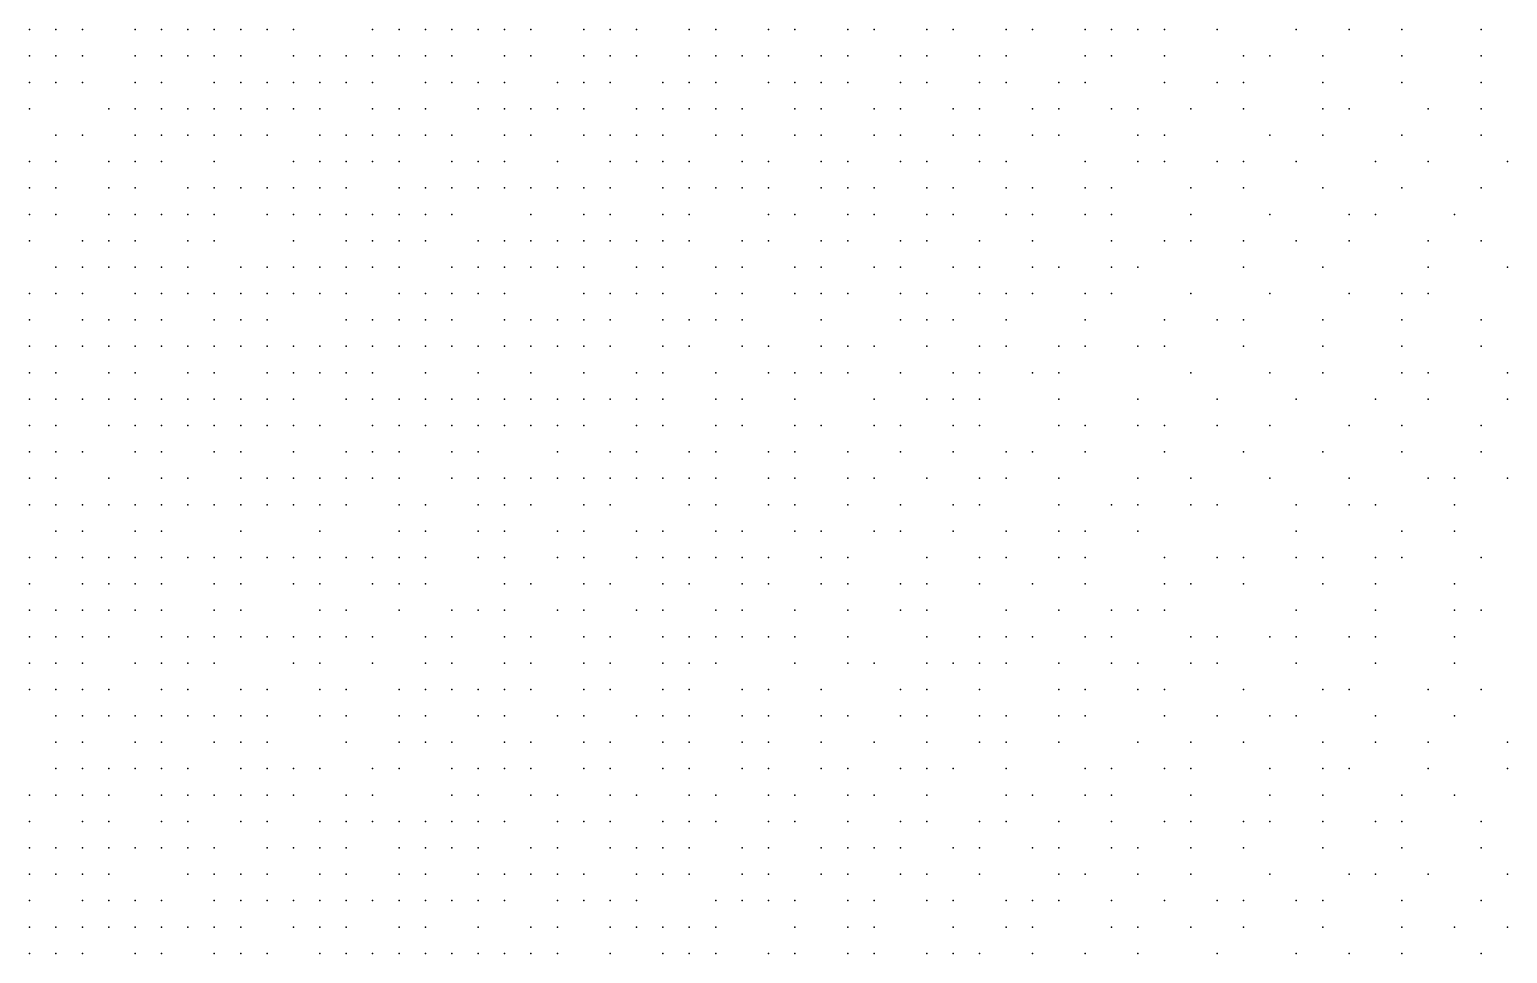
# Model space of a CAD drawing. Extents: x 429 to 793, y 817 to 1241.
# Drawn here: x 695.09 to 735.97, y 975.75 to 1001.3 of the extents above; entities that cross this region are included whole.
import ezdxf

# ---------------------------------------------------------------- set-up
doc = ezdxf.new("R2010")
doc.units = 0

msp = doc.modelspace()

# ---------------------------------------------------------------- linework, layer by layer
for p in [(695.09, 1001.3, 207.315), (695.82, 1001.3, 207.04), (696.55, 1001.3, 206.757), (698.01, 1001.3, 206.46), (698.74, 1001.3, 205.99), (699.47, 1001.3, 205.74), (700.2, 1001.3, 205.568), (700.93, 1001.3, 205.27), (701.66, 1001.3, 204.958), (702.39, 1001.3, 204.615), (704.58, 1001.3, 203.703), (705.31, 1001.3, 203.422), (706.04, 1001.3, 202.936), (706.77, 1001.3, 202.593), (707.5, 1001.3, 202.231), (708.23, 1001.3, 201.885), (708.96, 1001.3, 201.497), (710.42, 1001.3, 200.84), (711.15, 1001.3, 200.57), (711.88, 1001.3, 200.039), (713.34, 1001.3, 199.227), (714.07, 1001.3, 198.835), (715.53, 1001.3, 198.05), (716.26, 1001.3, 197.635), (717.72, 1001.3, 196.805), (718.45, 1001.3, 196.39), (719.91, 1001.3, 195.497), (720.64, 1001.3, 194.587), (722.1, 1001.3, 193.63), (722.83, 1001.3, 193.218), (724.29, 1001.3, 192.318), (725.02, 1001.3, 191.83), (725.75, 1001.3, 191.305), (726.48, 1001.3, 190.84), (727.94, 1001.3, 189.378), (730.13, 1001.3, 187.805), (731.59, 1001.3, 186.28), (733.05, 1001.3, 185.24), (735.24, 1001.3, 182.921), (695.09, 1000.57, 207.283), (695.82, 1000.57, 206.995), (696.55, 1000.57, 206.727), (698.01, 1000.57, 206.21), (698.74, 1000.57, 205.96), (699.47, 1000.57, 205.835), (700.2, 1000.57, 205.538), (700.93, 1000.57, 205.24), (702.39, 1000.57, 204.6), (703.12, 1000.57, 204.272), (703.85, 1000.57, 203.957), (704.58, 1000.57, 203.676), (705.31, 1000.57, 203.278), (706.04, 1000.57, 202.902), (706.77, 1000.57, 202.56), (708.23, 1000.57, 201.835), (708.96, 1000.57, 201.473), (710.42, 1000.57, 200.738), (711.15, 1000.57, 200.365), (711.88, 1000.57, 199.992), (713.34, 1000.57, 199.282), (714.07, 1000.57, 198.944), (714.8, 1000.57, 198.381), (715.53, 1000.57, 197.983), (716.99, 1000.57, 197.105), (717.72, 1000.57, 196.709), (719.18, 1000.57, 195.867), (719.91, 1000.57, 195.42), (721.37, 1000.57, 194.038), (722.1, 1000.57, 193.583), (724.29, 1000.57, 192.205), (725.02, 1000.57, 191.65), (726.48, 1000.57, 190.72), (728.67, 1000.57, 188.81), (729.4, 1000.57, 188.185), (730.86, 1000.57, 187.098), (733.05, 1000.57, 185.075), (735.24, 1000.57, 182.747), (695.09, 999.84, 207.242), (695.82, 999.84, 206.975), (696.55, 999.84, 206.697), (698.01, 999.84, 206.43), (698.74, 999.84, 206.102), (700.2, 999.84, 205.508), (700.93, 999.84, 205.21), (701.66, 999.84, 204.89), (702.39, 999.84, 204.57), (703.12, 999.84, 204.25), (703.85, 999.84, 203.93), (704.58, 999.84, 203.587), (706.04, 999.84, 202.892), (706.77, 999.84, 202.517), (707.5, 999.84, 202.253), (708.23, 999.84, 201.945), (709.69, 999.84, 201.063), (710.42, 999.84, 200.693), (711.15, 999.84, 200.275), (712.61, 999.84, 199.56), (713.34, 999.84, 199.222), (714.07, 999.84, 198.884), (715.53, 999.84, 197.917), (716.26, 999.84, 197.494), (716.99, 999.84, 197.072), (717.72, 999.84, 196.632), (719.18, 999.84, 195.79), (719.91, 999.84, 195.28), (721.37, 999.84, 193.945), (722.1, 999.84, 193.49), (723.56, 999.84, 192.58), (724.29, 999.84, 192.115), (726.48, 999.84, 190.58), (727.94, 999.84, 189.182), (728.67, 999.84, 188.657), (730.86, 999.84, 186.935), (733.05, 999.84, 184.905), (735.24, 999.84, 182.62), (695.09, 999.11, 207.236), (697.28, 999.11, 206.667), (698.01, 999.11, 206.4), (698.74, 999.11, 206.075), (699.47, 999.11, 205.787), (700.2, 999.11, 205.498), (700.93, 999.11, 205.173), (701.66, 999.11, 204.939), (702.39, 999.11, 204.398), (703.12, 999.11, 204.212), (704.58, 999.11, 203.545), (705.31, 999.11, 203.18), (706.04, 999.11, 202.848), (707.5, 999.11, 202.209), (708.23, 999.11, 201.902), (708.96, 999.11, 201.382), (709.69, 999.11, 201.017), (710.42, 999.11, 200.634), (711.88, 999.11, 199.857), (712.61, 999.11, 199.5), (713.34, 999.11, 199.162), (714.07, 999.11, 198.645), (714.8, 999.11, 198.248), (716.26, 999.11, 197.428), (716.99, 999.11, 197.005), (718.45, 999.11, 196.16), (719.18, 999.11, 195.72), (720.64, 999.11, 194.811), (721.37, 999.11, 194.283), (722.83, 999.11, 192.947), (723.56, 999.11, 192.453), (725.02, 999.11, 191.44), (725.75, 999.11, 191.01), (727.21, 999.11, 189.928), (728.67, 999.11, 188.503), (730.86, 999.11, 186.82), (731.59, 999.11, 185.785), (733.78, 999.11, 184.033), (735.24, 999.11, 182.488), (695.82, 998.38, 207.002), (696.55, 998.38, 206.768), (698.01, 998.38, 206.357), (698.74, 998.38, 206.064), (699.47, 998.38, 205.75), (700.2, 998.38, 205.462), (700.93, 998.38, 205.137), (701.66, 998.38, 204.903), (703.12, 998.38, 204.173), (703.85, 998.38, 203.85), (704.58, 998.38, 203.505), (705.31, 998.38, 203.16), (706.04, 998.38, 202.805), (706.77, 998.38, 202.473), (708.23, 998.38, 201.7), (708.96, 998.38, 201.335), (710.42, 998.38, 200.636), (711.15, 998.38, 200.205), (711.88, 998.38, 199.823), (712.61, 998.38, 199.44), (714.07, 998.38, 198.603), (714.8, 998.38, 198.227), (716.26, 998.38, 197.479), (716.99, 998.38, 197.107), (718.45, 998.38, 196.06), (719.18, 998.38, 195.608), (720.64, 998.38, 194.694), (721.37, 998.38, 194.167), (722.83, 998.38, 192.789), (723.56, 998.38, 192.327), (725.75, 998.38, 190.87), (726.48, 998.38, 190.3), (729.4, 998.38, 187.799), (730.86, 998.38, 186.697), (733.05, 998.38, 184.514), (735.24, 998.38, 182.263), (695.09, 997.65, 207.136), (695.82, 997.65, 206.952), (697.28, 997.65, 206.576), (698.01, 997.65, 206.313), (698.74, 997.65, 206.021), (700.2, 997.65, 205.425), (702.39, 997.65, 204.571), (703.12, 997.65, 204.133), (703.85, 997.65, 203.81), (704.58, 997.65, 203.509), (705.31, 997.65, 203.12), (706.77, 997.65, 202.43), (707.5, 997.65, 202.012), (708.23, 997.65, 201.665), (709.69, 997.65, 200.9), (711.15, 997.65, 200.302), (711.88, 997.65, 199.968), (712.61, 997.65, 199.363), (713.34, 997.65, 198.961), (714.8, 997.65, 198.143), (715.53, 997.65, 197.683), (716.99, 997.65, 197.024), (717.72, 997.65, 196.395), (719.18, 997.65, 195.508), (719.91, 997.65, 195.055), (721.37, 997.65, 194.05), (722.1, 997.65, 193.125), (724.29, 997.65, 191.725), (725.75, 997.65, 190.67), (726.48, 997.65, 190.153), (727.94, 997.65, 188.633), (728.67, 997.65, 188.187), (730.13, 997.65, 187.085), (732.32, 997.65, 184.912), (733.78, 997.65, 183.68), (735.97, 997.65, 181.55), (695.09, 996.92, 207.058), (695.82, 996.92, 206.885), (697.28, 996.92, 206.533), (698.01, 996.92, 206.27), (699.47, 996.92, 205.685), (700.2, 996.92, 205.393), (700.93, 996.92, 205.037), (701.66, 996.92, 204.804), (702.39, 996.92, 204.275), (703.12, 996.92, 204.043), (703.85, 996.92, 203.747), (705.31, 996.92, 203.207), (706.04, 996.92, 202.906), (706.77, 996.92, 202.367), (707.5, 996.92, 201.997), (708.23, 996.92, 201.595), (708.96, 996.92, 201.247), (709.69, 996.92, 200.83), (710.42, 996.92, 200.566), (711.15, 996.92, 200.232), (712.61, 996.92, 199.287), (713.34, 996.92, 198.884), (714.07, 996.92, 198.482), (714.8, 996.92, 198.06), (715.53, 996.92, 197.6), (716.99, 996.92, 196.73), (717.72, 996.92, 196.295), (718.45, 996.92, 195.86), (719.91, 996.92, 194.955), (720.64, 996.92, 194.383), (722.1, 996.92, 193.055), (722.83, 996.92, 192.487), (724.29, 996.92, 191.55), (725.02, 996.92, 191.04), (727.21, 996.92, 189.507), (728.67, 996.92, 188.023), (730.86, 996.92, 186.322), (733.05, 996.92, 184.212), (735.24, 996.92, 181.832), (695.09, 996.19, 207.066), (695.82, 996.19, 206.812), (697.28, 996.19, 206.377), (698.01, 996.19, 206.197), (698.74, 996.19, 205.933), (699.47, 996.19, 205.48), (700.2, 996.19, 205.322), (701.66, 996.19, 204.651), (702.39, 996.19, 204.508), (703.12, 996.19, 203.979), (703.85, 996.19, 203.683), (704.58, 996.19, 203.382), (705.31, 996.19, 203.144), (706.04, 996.19, 202.648), (706.77, 996.19, 202.303), (708.96, 996.19, 201.177), (710.42, 996.19, 200.496), (711.15, 996.19, 199.985), (712.61, 996.19, 199.21), (713.34, 996.19, 198.852), (715.53, 996.19, 197.49), (716.26, 996.19, 197.078), (717.72, 996.19, 196.149), (718.45, 996.19, 195.743), (719.91, 996.19, 194.634), (720.64, 996.19, 194.257), (722.1, 996.19, 193.324), (722.83, 996.19, 192.347), (724.29, 996.19, 191.41), (725.02, 996.19, 190.967), (727.21, 996.19, 189.36), (729.4, 996.19, 187.348), (731.59, 996.19, 185.048), (732.32, 996.19, 184.47), (734.51, 996.19, 182.315), (695.09, 995.46, 206.911), (696.55, 995.46, 206.648), (697.28, 995.46, 206.304), (698.01, 995.46, 206.123), (699.47, 995.46, 205.543), (700.2, 995.46, 205.258), (702.39, 995.46, 204.265), (703.85, 995.46, 203.62), (704.58, 995.46, 203.275), (705.31, 995.46, 203.053), (706.04, 995.46, 202.585), (707.5, 995.46, 201.913), (708.23, 995.46, 201.587), (708.96, 995.46, 201.053), (709.69, 995.46, 200.68), (710.42, 995.46, 200.305), (711.15, 995.46, 199.94), (711.88, 995.46, 199.485), (712.61, 995.46, 199.12), (713.34, 995.46, 198.762), (714.8, 995.46, 198.136), (715.53, 995.46, 197.38), (716.99, 995.46, 196.555), (717.72, 995.46, 196.033), (719.18, 995.46, 195.218), (719.91, 995.46, 194.717), (721.37, 995.46, 193.67), (722.83, 995.46, 192.252), (725.02, 995.46, 190.82), (726.48, 995.46, 189.693), (727.21, 995.46, 189.152), (728.67, 995.46, 187.683), (730.13, 995.46, 186.56), (731.59, 995.46, 184.865), (733.78, 995.46, 183.12), (735.24, 995.46, 181.492), (695.82, 994.73, 206.838), (696.55, 994.73, 206.575), (697.28, 994.73, 206.312), (698.01, 994.73, 206.05), (698.74, 994.73, 205.765), (699.47, 994.73, 205.48), (700.93, 994.73, 204.91), (701.66, 994.73, 204.619), (702.39, 994.73, 204.327), (703.12, 994.73, 203.861), (703.85, 994.73, 203.543), (704.58, 994.73, 203.298), (705.31, 994.73, 202.976), (706.77, 994.73, 202.409), (707.5, 994.73, 201.837), (708.23, 994.73, 201.51), (708.96, 994.73, 201.26), (709.69, 994.73, 200.6), (710.42, 994.73, 200.205), (711.88, 994.73, 199.395), (712.61, 994.73, 199.03), (714.07, 994.73, 198.404), (714.8, 994.73, 197.798), (716.26, 994.73, 196.83), (716.99, 994.73, 196.39), (718.45, 994.73, 195.51), (719.18, 994.73, 195.056), (720.64, 994.73, 194.13), (721.37, 994.73, 193.527), (722.83, 994.73, 192.364), (723.56, 994.73, 191.63), (725.02, 994.73, 190.57), (725.75, 994.73, 190.132), (728.67, 994.73, 187.507), (730.86, 994.73, 185.777), (733.78, 994.73, 182.917), (735.97, 994.73, 180.747), (695.09, 994, 207.013), (695.82, 994, 206.611), (696.55, 994, 206.366), (698.01, 994, 205.97), (698.74, 994, 205.772), (699.47, 994, 205.494), (700.2, 994, 205.021), (700.93, 994, 204.827), (701.66, 994, 204.535), (702.39, 994, 204.244), (703.12, 994, 204.036), (703.85, 994, 203.467), (705.31, 994, 202.777), (706.04, 994, 202.654), (706.77, 994, 202.332), (707.5, 994, 201.76), (708.23, 994, 201.345), (710.42, 994, 200.125), (711.15, 994, 199.73), (711.88, 994, 199.335), (712.61, 994, 198.94), (714.07, 994, 198.247), (714.8, 994, 197.688), (716.26, 994, 196.867), (716.99, 994, 196.465), (717.72, 994, 195.821), (719.18, 994, 194.908), (719.91, 994, 194.148), (721.37, 994, 193.383), (722.1, 994, 192.656), (722.83, 994, 191.957), (724.29, 994, 190.987), (725.02, 994, 190.495), (727.21, 994, 188.853), (729.4, 994, 186.812), (731.59, 994, 184.572), (733.05, 994, 183.401), (733.78, 994, 182.713), (695.09, 993.27, 206.927), (696.55, 993.27, 206.405), (697.28, 993.27, 206.147), (698.01, 993.27, 205.89), (698.74, 993.27, 205.603), (700.2, 993.27, 204.938), (700.93, 993.27, 204.743), (701.66, 993.27, 204.452), (703.85, 993.27, 203.39), (704.58, 993.27, 203.045), (705.31, 993.27, 202.7), (706.04, 993.27, 202.355), (706.77, 993.27, 202.01), (708.23, 993.27, 201.393), (708.96, 993.27, 200.893), (709.69, 993.27, 200.777), (710.42, 993.27, 200.163), (711.15, 993.27, 199.805), (712.61, 993.27, 198.83), (713.34, 993.27, 198.4), (714.07, 993.27, 198.12), (714.8, 993.27, 197.837), (716.99, 993.27, 196.338), (719.18, 993.27, 194.772), (719.91, 993.27, 194.307), (720.64, 993.27, 193.694), (722.1, 993.27, 192.763), (724.29, 993.27, 190.837), (726.48, 993.27, 189.187), (727.94, 993.27, 187.613), (728.67, 993.27, 187.15), (730.86, 993.27, 185.401), (733.05, 993.27, 183.197), (735.24, 993.27, 180.883), (695.09, 992.54, 206.682), (695.82, 992.54, 206.583), (696.55, 992.54, 206.325), (697.28, 992.54, 206.068), (698.01, 992.54, 205.81), (698.74, 992.54, 205.522), (699.47, 992.54, 205.235), (700.2, 992.54, 204.947), (700.93, 992.54, 204.66), (701.66, 992.54, 204.348), (702.39, 992.54, 204.133), (703.12, 992.54, 203.821), (703.85, 992.54, 203.605), (704.58, 992.54, 203.075), (705.31, 992.54, 202.761), (706.04, 992.54, 202.446), (706.77, 992.54, 201.91), (707.5, 992.54, 201.535), (708.23, 992.54, 201.29), (708.96, 992.54, 201.033), (709.69, 992.54, 200.673), (710.42, 992.54, 200.059), (711.15, 992.54, 199.702), (712.61, 992.54, 198.72), (713.34, 992.54, 198.29), (714.8, 992.54, 197.71), (715.53, 992.54, 197.017), (716.99, 992.54, 195.995), (717.72, 992.54, 195.548), (718.45, 992.54, 195.1), (719.91, 992.54, 194.17), (721.37, 992.54, 192.76), (722.1, 992.54, 192.602), (723.56, 992.54, 191.483), (724.29, 992.54, 190.633), (725.75, 992.54, 189.513), (726.48, 992.54, 189.013), (728.67, 992.54, 186.97), (730.86, 992.54, 185.207), (733.05, 992.54, 183.052), (735.24, 992.54, 180.616), (695.09, 991.81, 206.84), (695.82, 991.81, 206.408), (697.28, 991.81, 205.976), (698.01, 991.81, 205.71), (699.47, 991.81, 205.27), (700.2, 991.81, 205), (701.66, 991.81, 204.245), (702.39, 991.81, 204.036), (703.12, 991.81, 203.724), (703.85, 991.81, 203.509), (704.58, 991.81, 202.979), (706.04, 991.81, 202.158), (707.5, 991.81, 201.81), (708.96, 991.81, 200.93), (710.42, 991.81, 199.956), (711.88, 991.81, 199.01), (712.61, 991.81, 198.61), (714.07, 991.81, 197.75), (715.53, 991.81, 196.89), (716.26, 991.81, 196.442), (716.99, 991.81, 196.144), (717.72, 991.81, 195.696), (719.18, 991.81, 194.518), (720.64, 991.81, 193.554), (721.37, 991.81, 193.087), (722.83, 991.81, 191.963), (723.56, 991.81, 191.32), (727.21, 991.81, 188.327), (729.4, 991.81, 186.262), (730.86, 991.81, 184.953), (733.05, 991.81, 182.849), (733.78, 991.81, 182.103), (735.97, 991.81, 179.913), (695.09, 991.08, 206.727), (695.82, 991.08, 206.479), (696.55, 991.08, 206.118), (697.28, 991.08, 205.876), (698.01, 991.08, 205.61), (698.74, 991.08, 205.44), (699.47, 991.08, 205.17), (700.2, 991.08, 204.747), (700.93, 991.08, 204.46), (701.66, 991.08, 204.145), (702.39, 991.08, 203.83), (703.85, 991.08, 203.412), (704.58, 991.08, 202.882), (705.31, 991.08, 202.753), (706.04, 991.08, 202.405), (706.77, 991.08, 202.057), (707.5, 991.08, 201.71), (708.23, 991.08, 201.335), (708.96, 991.08, 200.96), (709.69, 991.08, 200.585), (710.42, 991.08, 200.21), (711.15, 991.08, 199.544), (711.88, 991.08, 199.146), (712.61, 991.08, 198.878), (714.07, 991.08, 197.818), (714.8, 991.08, 197.422), (716.26, 991.08, 196.295), (718.45, 991.08, 194.8), (719.91, 991.08, 194.086), (720.64, 991.08, 193.401), (721.37, 991.08, 192.933), (723.56, 991.08, 190.84), (725.75, 991.08, 189.34), (727.94, 991.08, 187.16), (730.13, 991.08, 185.43), (732.32, 991.08, 183.188), (733.78, 991.08, 181.9), (735.97, 991.08, 179.7), (695.09, 990.35, 206.613), (695.82, 990.35, 206.366), (697.28, 990.35, 205.776), (698.01, 990.35, 205.51), (698.74, 990.35, 205.34), (699.47, 990.35, 205.027), (700.2, 990.35, 204.648), (700.93, 990.35, 204.545), (701.66, 990.35, 204.063), (702.39, 990.35, 203.73), (703.12, 990.35, 203.415), (704.58, 990.35, 203.1), (705.31, 990.35, 202.521), (706.04, 990.35, 202.175), (706.77, 990.35, 201.943), (707.5, 990.35, 201.597), (708.23, 990.35, 201.019), (708.96, 990.35, 200.674), (709.69, 990.35, 200.471), (710.42, 990.35, 200.093), (711.88, 990.35, 199.016), (712.61, 990.35, 198.748), (714.07, 990.35, 197.688), (714.8, 990.35, 197.048), (716.26, 990.35, 196.155), (716.99, 990.35, 195.56), (718.45, 990.35, 194.65), (719.18, 990.35, 194.182), (720.64, 990.35, 193.247), (721.37, 990.35, 192.78), (723.56, 990.35, 190.657), (724.29, 990.35, 190.152), (725.75, 990.35, 188.974), (726.48, 990.35, 188.46), (727.94, 990.35, 186.91), (729.4, 990.35, 185.86), (731.59, 990.35, 183.527), (733.05, 990.35, 182.442), (735.24, 990.35, 180.09), (695.09, 989.62, 206.5), (695.82, 989.62, 206.253), (696.55, 989.62, 206.005), (698.01, 989.62, 205.393), (698.74, 989.62, 205.212), (700.2, 989.62, 204.729), (700.93, 989.62, 204.247), (702.39, 989.62, 203.765), (703.85, 989.62, 203.303), (704.58, 989.62, 202.99), (705.31, 989.62, 202.64), (706.77, 989.62, 201.829), (707.5, 989.62, 201.483), (709.69, 989.62, 200.354), (711.15, 989.62, 199.567), (711.88, 989.62, 199.157), (713.34, 989.62, 198.22), (714.07, 989.62, 197.488), (715.53, 989.62, 196.756), (716.26, 989.62, 196.042), (717.72, 989.62, 194.943), (719.18, 989.62, 194.17), (720.64, 989.62, 192.907), (722.1, 989.62, 192.074), (722.83, 989.62, 191.545), (724.29, 989.62, 189.968), (726.48, 989.62, 188.27), (728.67, 989.62, 186.19), (730.86, 989.62, 184.448), (733.05, 989.62, 182.176), (735.24, 989.62, 179.815), (695.09, 988.89, 206.377), (695.82, 988.89, 206.129), (697.28, 988.89, 205.636), (698.74, 988.89, 204.992), (699.47, 988.89, 204.707), (700.93, 988.89, 204.431), (701.66, 988.89, 203.836), (702.39, 988.89, 203.652), (703.12, 988.89, 203.505), (703.85, 988.89, 203.193), (704.58, 988.89, 202.88), (705.31, 988.89, 202.53), (706.77, 988.89, 201.72), (707.5, 988.89, 201.37), (708.23, 988.89, 200.992), (708.96, 988.89, 200.615), (709.69, 988.89, 200.238), (710.42, 988.89, 199.86), (711.15, 988.89, 199.45), (711.88, 988.89, 199.04), (712.61, 988.89, 198.484), (713.34, 988.89, 198.067), (714.07, 988.89, 197.624), (715.53, 988.89, 196.596), (716.26, 988.89, 195.882), (717.72, 988.89, 195.186), (718.45, 988.89, 194.317), (719.91, 988.89, 193.367), (721.37, 988.89, 192.427), (722.1, 988.89, 191.897), (723.56, 988.89, 190.29), (725.75, 988.89, 188.775), (727.21, 988.89, 187.548), (729.4, 988.89, 185.406), (731.59, 988.89, 183.109), (733.78, 988.89, 180.705), (734.51, 988.89, 180.15), (735.97, 988.89, 178.411), (695.09, 988.16, 206.253), (695.82, 988.16, 206.006), (696.55, 988.16, 205.882), (697.28, 988.16, 205.519), (698.01, 988.16, 205.277), (698.74, 988.16, 204.875), (699.47, 988.16, 204.59), (700.2, 988.16, 204.305), (700.93, 988.16, 204.318), (701.66, 988.16, 204.02), (702.39, 988.16, 203.708), (703.12, 988.16, 203.395), (703.85, 988.16, 203.083), (705.31, 988.16, 202.42), (706.04, 988.16, 202.07), (707.5, 988.16, 201.24), (708.23, 988.16, 200.853), (708.96, 988.16, 200.349), (710.42, 988.16, 199.717), (711.15, 988.16, 198.946), (713.34, 988.16, 197.913), (714.07, 988.16, 197.471), (715.53, 988.16, 196.436), (716.26, 988.16, 195.722), (717.72, 988.16, 194.61), (719.18, 988.16, 193.675), (720.64, 988.16, 192.725), (721.37, 988.16, 192.25), (723.56, 988.16, 190.605), (725.02, 988.16, 188.99), (725.75, 988.16, 188.58), (727.21, 988.16, 187.348), (727.94, 988.16, 186.656), (730.13, 988.16, 184.515), (731.59, 988.16, 182.902), (732.32, 988.16, 182.355), (734.51, 988.16, 179.81), (695.82, 987.43, 205.888), (696.55, 987.43, 205.716), (698.01, 987.43, 205.16), (698.74, 987.43, 204.88), (700.93, 987.43, 204.174), (703.12, 987.43, 203.166), (705.31, 987.43, 202.308), (706.04, 987.43, 201.774), (707.5, 987.43, 201.11), (708.23, 987.43, 200.723), (709.69, 987.43, 199.818), (710.42, 987.43, 199.573), (711.88, 987.43, 198.748), (712.61, 987.43, 198.331), (714.07, 987.43, 197.317), (714.8, 987.43, 196.875), (716.26, 987.43, 195.53), (716.99, 987.43, 195.219), (718.45, 987.43, 193.977), (719.18, 987.43, 193.458), (720.64, 987.43, 192.595), (722.1, 987.43, 191.234), (723.56, 987.43, 190.411), (724.29, 987.43, 189.35), (725.75, 987.43, 188.38), (730.13, 987.43, 184.407), (733.05, 987.43, 181.59), (734.51, 987.43, 179.7), (695.09, 986.7, 205.997), (695.82, 986.7, 205.858), (696.55, 986.7, 205.586), (697.28, 986.7, 205.444), (698.01, 986.7, 205.03), (698.74, 986.7, 204.75), (699.47, 986.7, 204.47), (700.2, 986.7, 204.32), (700.93, 986.7, 204.041), (701.66, 986.7, 203.753), (702.39, 986.7, 203.443), (703.12, 986.7, 203.133), (703.85, 986.7, 202.708), (704.58, 986.7, 202.51), (705.31, 986.7, 202.178), (706.04, 986.7, 201.81), (707.5, 986.7, 200.98), (708.23, 986.7, 200.592), (709.69, 986.7, 199.817), (710.42, 986.7, 199.43), (711.88, 986.7, 198.595), (712.61, 986.7, 198.177), (713.34, 986.7, 197.6), (714.07, 986.7, 196.924), (714.8, 986.7, 196.506), (715.53, 986.7, 196.271), (716.99, 986.7, 195.046), (717.72, 986.7, 194.574), (719.91, 986.7, 192.848), (721.37, 986.7, 191.883), (722.1, 986.7, 191.386), (723.56, 986.7, 190.218), (724.29, 986.7, 189.2), (726.48, 986.7, 187.467), (727.94, 986.7, 185.95), (728.67, 986.7, 185.367), (730.13, 986.7, 184.19), (730.86, 986.7, 183.495), (732.32, 986.7, 181.92), (733.05, 986.7, 181.15), (735.24, 986.7, 178.92), (695.09, 985.97, 205.863), (696.55, 985.97, 205.383), (697.28, 985.97, 205.314), (698.01, 985.97, 205.042), (698.74, 985.97, 204.62), (700.2, 985.97, 204.328), (700.93, 985.97, 203.908), (702.39, 985.97, 203.31), (703.12, 985.97, 203), (704.58, 985.97, 202.38), (705.31, 985.97, 202.03), (706.04, 985.97, 201.68), (708.23, 985.97, 200.607), (708.96, 985.97, 199.862), (710.42, 985.97, 199.273), (711.15, 985.97, 198.853), (712.61, 985.97, 197.87), (713.34, 985.97, 197.182), (714.8, 985.97, 196.552), (715.53, 985.97, 196.104), (716.99, 985.97, 194.727), (717.72, 985.97, 194.095), (719.18, 985.97, 193.148), (719.91, 985.97, 192.819), (721.37, 985.97, 191.7), (722.83, 985.97, 190.608), (724.29, 985.97, 189.18), (726.48, 985.97, 187.263), (727.21, 985.97, 186.69), (728.67, 985.97, 185.153), (730.86, 985.97, 183.335), (732.32, 985.97, 181.7), (734.51, 985.97, 179.135), (695.09, 985.24, 205.73), (695.82, 985.24, 205.49), (696.55, 985.24, 205.25), (697.28, 985.24, 205.01), (698.01, 985.24, 204.77), (698.74, 985.24, 204.454), (700.2, 985.24, 204.195), (700.93, 985.24, 203.793), (703.12, 985.24, 202.928), (703.85, 985.24, 202.583), (705.31, 985.24, 201.876), (706.77, 985.24, 201.041), (707.5, 985.24, 200.823), (708.23, 985.24, 200.451), (709.69, 985.24, 199.504), (710.42, 985.24, 199.117), (711.88, 985.24, 198.277), (712.61, 985.24, 197.71), (714.07, 985.24, 197.022), (714.8, 985.24, 196.385), (716.26, 985.24, 195.49), (717.72, 985.24, 193.916), (719.18, 985.24, 193.128), (719.91, 985.24, 192.626), (722.1, 985.24, 190.961), (723.56, 985.24, 189.817), (725.02, 985.24, 188.287), (725.75, 985.24, 187.59), (726.48, 985.24, 187.06), (730.13, 985.24, 183.76), (732.32, 985.24, 181.355), (734.51, 985.24, 179.02), (735.24, 985.24, 178.46), (695.09, 984.51, 205.587), (695.82, 984.51, 205.481), (696.55, 984.51, 205.231), (697.28, 984.51, 204.982), (698.74, 984.51, 204.623), (699.47, 984.51, 204.338), (700.2, 984.51, 203.822), (700.93, 984.51, 203.649), (701.66, 984.51, 203.333), (702.39, 984.51, 203.131), (703.12, 984.51, 202.785), (703.85, 984.51, 202.399), (704.58, 984.51, 202.087), (706.04, 984.51, 201.372), (706.77, 984.51, 200.884), (708.23, 984.51, 200.294), (708.96, 984.51, 199.735), (710.42, 984.51, 198.96), (711.15, 984.51, 198.54), (712.61, 984.51, 197.7), (713.34, 984.51, 197.28), (714.07, 984.51, 196.816), (714.8, 984.51, 196.065), (715.53, 984.51, 195.601), (716.26, 984.51, 195.313), (717.72, 984.51, 194.162), (719.91, 984.51, 192.282), (721.37, 984.51, 191.313), (722.1, 984.51, 190.768), (722.83, 984.51, 190.12), (724.29, 984.51, 188.605), (725.02, 984.51, 188.09), (727.21, 984.51, 186.312), (727.94, 984.51, 185.612), (729.4, 984.51, 184.13), (730.13, 984.51, 183.54), (731.59, 984.51, 181.798), (732.32, 984.51, 181.243), (734.51, 984.51, 178.79), (695.09, 983.78, 205.443), (695.82, 983.78, 205.337), (696.55, 983.78, 205.088), (698.01, 983.78, 204.719), (698.74, 983.78, 204.477), (699.47, 983.78, 204.192), (700.2, 983.78, 203.907), (702.39, 983.78, 202.988), (703.12, 983.78, 202.565), (704.58, 983.78, 201.94), (706.04, 983.78, 201.225), (706.77, 983.78, 200.867), (708.23, 983.78, 200.096), (708.96, 983.78, 199.855), (710.42, 983.78, 198.787), (711.15, 983.78, 198.323), (712.61, 983.78, 197.527), (713.34, 983.78, 197.107), (714.07, 983.78, 196.483), (716.26, 983.78, 195.137), (717.72, 983.78, 193.729), (718.45, 983.78, 193.07), (719.91, 983.78, 192.095), (720.64, 983.78, 191.607), (721.37, 983.78, 191.12), (722.1, 983.78, 190.62), (723.56, 983.78, 189.439), (725.02, 983.78, 187.785), (725.75, 983.78, 187.369), (727.21, 983.78, 186.098), (727.94, 983.78, 185.392), (730.13, 983.78, 183.205), (732.32, 983.78, 181.02), (734.51, 983.78, 178.43), (695.09, 983.05, 205.3), (695.82, 983.05, 205.194), (696.55, 983.05, 204.879), (697.28, 983.05, 204.815), (698.74, 983.05, 204.33), (699.47, 983.05, 204.045), (700.93, 983.05, 203.475), (701.66, 983.05, 203.19), (703.12, 983.05, 202.309), (703.85, 983.05, 202.125), (705.31, 983.05, 201.378), (706.04, 983.05, 200.98), (706.77, 983.05, 200.745), (707.5, 983.05, 200.34), (708.23, 983.05, 199.95), (708.96, 983.05, 199.682), (710.42, 983.05, 198.613), (711.15, 983.05, 198.15), (712.61, 983.05, 197.353), (713.34, 983.05, 196.933), (714.8, 983.05, 195.86), (715.53, 983.05, 195.424), (716.99, 983.05, 194.488), (719.18, 983.05, 192.337), (719.91, 983.05, 191.997), (721.37, 983.05, 190.92), (723.56, 983.05, 189.235), (724.29, 983.05, 188.147), (725.75, 983.05, 187.156), (726.48, 983.05, 186.42), (728.67, 983.05, 184.28), (730.86, 983.05, 181.897), (731.59, 983.05, 181.283), (733.78, 983.05, 178.878), (735.24, 983.05, 176.95), (695.82, 982.32, 205.008), (696.55, 982.32, 204.896), (697.28, 982.32, 204.587), (698.01, 982.32, 204.459), (698.74, 982.32, 204.167), (699.47, 982.32, 203.841), (700.2, 982.32, 203.515), (700.93, 982.32, 203.314), (701.66, 982.32, 203.037), (703.12, 982.32, 202.494), (703.85, 982.32, 201.961), (705.31, 982.32, 201.215), (706.04, 982.32, 200.895), (707.5, 982.32, 200.17), (708.23, 982.32, 199.78), (709.69, 982.32, 198.854), (710.42, 982.32, 198.44), (711.88, 982.32, 197.731), (712.61, 982.32, 197.18), (713.34, 982.32, 196.76), (714.8, 982.32, 195.456), (715.53, 982.32, 195.223), (716.99, 982.32, 194.293), (717.72, 982.32, 193.472), (719.18, 982.32, 192.14), (719.91, 982.32, 191.8), (721.37, 982.32, 190.72), (722.1, 982.32, 190.217), (723.56, 982.32, 189.032), (724.29, 982.32, 187.987), (726.48, 982.32, 186.2), (727.94, 982.32, 184.65), (729.4, 982.32, 183.284), (730.13, 982.32, 182.855), (732.32, 982.32, 180.32), (734.51, 982.32, 178.08), (695.82, 981.59, 205.143), (696.55, 981.59, 204.716), (698.01, 981.59, 204.295), (698.74, 981.59, 204.003), (700.2, 981.59, 203.438), (700.93, 981.59, 203.161), (701.66, 981.59, 202.883), (703.85, 981.59, 201.798), (705.31, 981.59, 201.087), (706.04, 981.59, 200.833), (706.77, 981.59, 200.363), (708.23, 981.59, 199.61), (708.96, 981.59, 199.127), (710.42, 981.59, 198.257), (711.15, 981.59, 197.992), (712.61, 981.59, 196.835), (713.34, 981.59, 196.573), (714.8, 981.59, 195.487), (715.53, 981.59, 195.037), (716.99, 981.59, 194.107), (718.45, 981.59, 192.976), (719.91, 981.59, 191.655), (721.37, 981.59, 190.52), (722.1, 981.59, 190.018), (723.56, 981.59, 188.857), (725.75, 981.59, 186.53), (727.21, 981.59, 185.39), (728.67, 981.59, 183.827), (730.86, 981.59, 181.43), (732.32, 981.59, 180.2), (733.78, 981.59, 178.345), (735.97, 981.59, 175.867), (695.82, 980.86, 204.987), (696.55, 980.86, 204.739), (697.28, 980.86, 204.335), (698.01, 980.86, 204.132), (698.74, 980.86, 203.84), (699.47, 980.86, 203.562), (700.93, 980.86, 203.008), (701.66, 980.86, 202.73), (702.39, 980.86, 202.41), (703.12, 980.86, 202.09), (704.58, 980.86, 201.27), (705.31, 980.86, 201.048), (706.77, 980.86, 200.431), (707.5, 980.86, 199.813), (708.23, 980.86, 199.377), (708.96, 980.86, 198.94), (710.42, 980.86, 198.073), (711.15, 980.86, 197.651), (712.61, 980.86, 196.648), (713.34, 980.86, 196.387), (714.8, 980.86, 195.3), (715.53, 980.86, 194.85), (716.99, 980.86, 193.92), (717.72, 980.86, 193.44), (719.18, 980.86, 191.964), (719.91, 980.86, 191.448), (720.64, 980.86, 191.139), (722.1, 980.86, 189.759), (724.29, 980.86, 187.552), (725.02, 980.86, 187.027), (726.48, 980.86, 185.76), (727.21, 980.86, 185.22), (729.4, 980.86, 183), (730.86, 980.86, 181.2), (731.59, 980.86, 180.637), (733.78, 980.86, 178.105), (735.97, 980.86, 175.62), (695.09, 980.13, 205.068), (695.82, 980.13, 204.83), (696.55, 980.13, 204.582), (697.28, 980.13, 204.26), (698.74, 980.13, 203.673), (699.47, 980.13, 203.514), (700.2, 980.13, 203.188), (700.93, 980.13, 202.709), (701.66, 980.13, 202.557), (702.39, 980.13, 202.231), (703.85, 980.13, 201.754), (704.58, 980.13, 201.09), (706.77, 980.13, 200.244), (707.5, 980.13, 199.627), (708.96, 980.13, 198.848), (709.69, 980.13, 198.277), (711.15, 980.13, 197.467), (711.88, 980.13, 197.045), (713.34, 980.13, 196.2), (714.07, 980.13, 195.75), (715.53, 980.13, 194.676), (716.26, 980.13, 194.19), (717.72, 980.13, 193.125), (718.45, 980.13, 192.08), (719.91, 980.13, 191.09), (722.1, 980.13, 189.552), (722.83, 980.13, 188.88), (724.29, 980.13, 187.335), (725.02, 980.13, 186.81), (727.21, 980.13, 184.99), (729.4, 980.13, 182.77), (730.86, 980.13, 180.97), (733.05, 980.13, 178.49), (734.51, 980.13, 177.223), (695.09, 979.4, 204.81), (696.55, 979.4, 204.395), (697.28, 979.4, 204.11), (698.74, 979.4, 203.507), (699.47, 979.4, 203.224), (700.93, 979.4, 202.536), (701.66, 979.4, 202.383), (703.12, 979.4, 201.74), (703.85, 979.4, 201.415), (704.58, 979.4, 200.91), (705.31, 979.4, 200.542), (706.04, 979.4, 200.175), (706.77, 979.4, 199.807), (707.5, 979.4, 199.44), (708.23, 979.4, 199.053), (709.69, 979.4, 198.35), (710.42, 979.4, 197.69), (711.15, 979.4, 197.217), (712.61, 979.4, 196.472), (713.34, 979.4, 195.993), (714.07, 979.4, 195.541), (715.53, 979.4, 194.466), (716.26, 979.4, 193.98), (717.72, 979.4, 193.025), (719.18, 979.4, 191.385), (719.91, 979.4, 190.89), (721.37, 979.4, 189.9), (722.1, 979.4, 189.39), (723.56, 979.4, 188.177), (725.02, 979.4, 186.47), (726.48, 979.4, 185.3), (727.21, 979.4, 184.76), (728.67, 979.4, 182.91), (729.4, 979.4, 182.54), (730.86, 979.4, 180.74), (732.32, 979.4, 179.493), (733.05, 979.4, 178.243), (735.24, 979.4, 175.703), (695.09, 978.67, 204.66), (695.82, 978.67, 204.53), (696.55, 978.67, 204.245), (697.28, 978.67, 204.027), (698.01, 978.67, 203.767), (698.74, 978.67, 203.34), (699.47, 978.67, 203.058), (700.2, 978.67, 202.775), (701.66, 978.67, 202.21), (702.39, 978.67, 201.885), (703.12, 978.67, 201.654), (703.85, 978.67, 201.286), (705.31, 978.67, 200.544), (706.04, 978.67, 200.178), (706.77, 978.67, 199.812), (707.5, 978.67, 199.253), (708.96, 978.67, 198.58), (709.69, 978.67, 198.15), (711.15, 978.67, 197.018), (711.88, 978.67, 196.745), (712.61, 978.67, 196.214), (713.34, 978.67, 195.787), (714.8, 978.67, 194.675), (715.53, 978.67, 194.256), (716.99, 978.67, 193.298), (717.72, 978.67, 192.825), (718.45, 978.67, 192.353), (719.18, 978.67, 191.333), (720.64, 978.67, 190.237), (721.37, 978.67, 189.683), (722.83, 978.67, 188.432), (723.56, 978.67, 187.951), (725.02, 978.67, 186.355), (725.75, 978.67, 185.598), (727.21, 978.67, 184.53), (728.67, 978.67, 182.673), (730.86, 978.67, 180.497), (733.05, 978.67, 177.997), (735.24, 978.67, 175.45), (695.09, 977.94, 204.628), (695.82, 977.94, 204.38), (696.55, 977.94, 204.12), (697.28, 977.94, 203.86), (699.47, 977.94, 203.054), (700.2, 977.94, 202.768), (700.93, 977.94, 202.482), (701.66, 977.94, 202.037), (703.12, 977.94, 201.474), (703.85, 977.94, 200.918), (705.31, 977.94, 200.364), (706.04, 977.94, 199.998), (707.5, 977.94, 199.067), (708.23, 977.94, 198.669), (708.96, 977.94, 198.272), (709.69, 977.94, 197.72), (710.42, 977.94, 197.29), (711.88, 977.94, 196.563), (712.61, 977.94, 196.007), (713.34, 977.94, 195.58), (714.8, 977.94, 194.568), (715.53, 977.94, 194.062), (716.99, 977.94, 193.266), (717.72, 977.94, 192.468), (719.18, 977.94, 191.122), (719.91, 977.94, 190.575), (721.37, 977.94, 189.467), (723.56, 977.94, 187.724), (724.29, 977.94, 186.652), (725.75, 977.94, 185.399), (727.21, 977.94, 184.238), (729.4, 977.94, 181.889), (731.59, 977.94, 179.63), (732.32, 977.94, 178.88), (733.78, 977.94, 177.111), (735.97, 977.94, 173.87), (695.09, 977.21, 204.509), (696.55, 977.21, 204.008), (697.28, 977.21, 203.635), (698.01, 977.21, 203.413), (698.74, 977.21, 203.19), (700.2, 977.21, 202.618), (700.93, 977.21, 202.163), (701.66, 977.21, 201.863), (702.39, 977.21, 201.533), (703.12, 977.21, 201.203), (703.85, 977.21, 201.106), (704.58, 977.21, 200.738), (705.31, 977.21, 200.184), (706.04, 977.21, 199.625), (706.77, 977.21, 199.253), (707.5, 977.21, 198.88), (708.23, 977.21, 198.482), (709.69, 977.21, 197.688), (710.42, 977.21, 197.087), (711.15, 977.21, 196.82), (711.88, 977.21, 196.35), (714.07, 977.21, 194.861), (714.8, 977.21, 194.355), (715.53, 977.21, 193.8), (716.26, 977.21, 193.35), (717.72, 977.21, 192.405), (718.45, 977.21, 191.754), (719.91, 977.21, 190.404), (720.64, 977.21, 189.75), (722.1, 977.21, 188.732), (722.83, 977.21, 188.1), (723.56, 977.21, 187.525), (725.02, 977.21, 186.056), (726.48, 977.21, 184.603), (727.94, 977.21, 182.979), (728.67, 977.21, 182.2), (730.13, 977.21, 180.557), (730.86, 977.21, 179.76), (733.05, 977.21, 177.493), (735.24, 977.21, 174.937), (695.09, 976.48, 204.366), (695.82, 976.48, 204.093), (696.55, 976.48, 203.828), (697.28, 976.48, 203.563), (698.01, 976.48, 203.262), (698.74, 976.48, 203.04), (699.47, 976.48, 202.754), (700.2, 976.48, 202.29), (700.93, 976.48, 201.99), (702.39, 976.48, 201.36), (703.12, 976.48, 201.03), (703.85, 976.48, 200.7), (705.31, 976.48, 199.954), (706.04, 976.48, 199.735), (707.5, 976.48, 199.099), (708.96, 976.48, 197.79), (709.69, 976.48, 197.489), (711.15, 976.48, 196.448), (711.88, 976.48, 196.013), (712.61, 976.48, 195.88), (713.34, 976.48, 195.153), (714.07, 976.48, 194.648), (716.26, 976.48, 193.14), (717.72, 976.48, 192.195), (718.45, 976.48, 191.723), (720.64, 976.48, 189.866), (722.1, 976.48, 188.445), (722.83, 976.48, 187.87), (725.02, 976.48, 185.658), (725.75, 976.48, 184.932), (727.21, 976.48, 183.827), (728.67, 976.48, 181.957), (730.86, 976.48, 179.51), (733.05, 976.48, 176.98), (734.51, 976.48, 175.255), (735.97, 976.48, 173.355), (695.09, 975.75, 204.222), (695.82, 975.75, 203.95), (696.55, 975.75, 203.685), (698.01, 975.75, 203.155), (698.74, 975.75, 202.89), (700.2, 975.75, 202.375), (700.93, 975.75, 202.029), (701.66, 975.75, 201.513), (703.12, 975.75, 201.021), (703.85, 975.75, 200.686), (704.58, 975.75, 200.18), (705.31, 975.75, 199.802), (706.04, 975.75, 199.538), (706.77, 975.75, 199.122), (707.5, 975.75, 198.903), (708.23, 975.75, 198.04), (708.96, 975.75, 197.688), (709.69, 975.75, 197.286), (711.15, 975.75, 196.245), (712.61, 975.75, 195.375), (713.34, 975.75, 194.94), (714.07, 975.75, 194.49), (715.53, 975.75, 193.415), (716.26, 975.75, 192.927), (717.72, 975.75, 191.875), (718.45, 975.75, 191.507), (719.91, 975.75, 189.793), (720.64, 975.75, 189.636), (721.37, 975.75, 188.79), (722.83, 975.75, 187.52), (724.29, 975.75, 185.952), (725.75, 975.75, 184.717), (727.94, 975.75, 182.438), (730.13, 975.75, 180.062), (731.59, 975.75, 178.69), (733.05, 975.75, 176.723), (735.24, 975.75, 174.16)]:
    msp.add_point(p)

doc.saveas('drawing.dxf')
